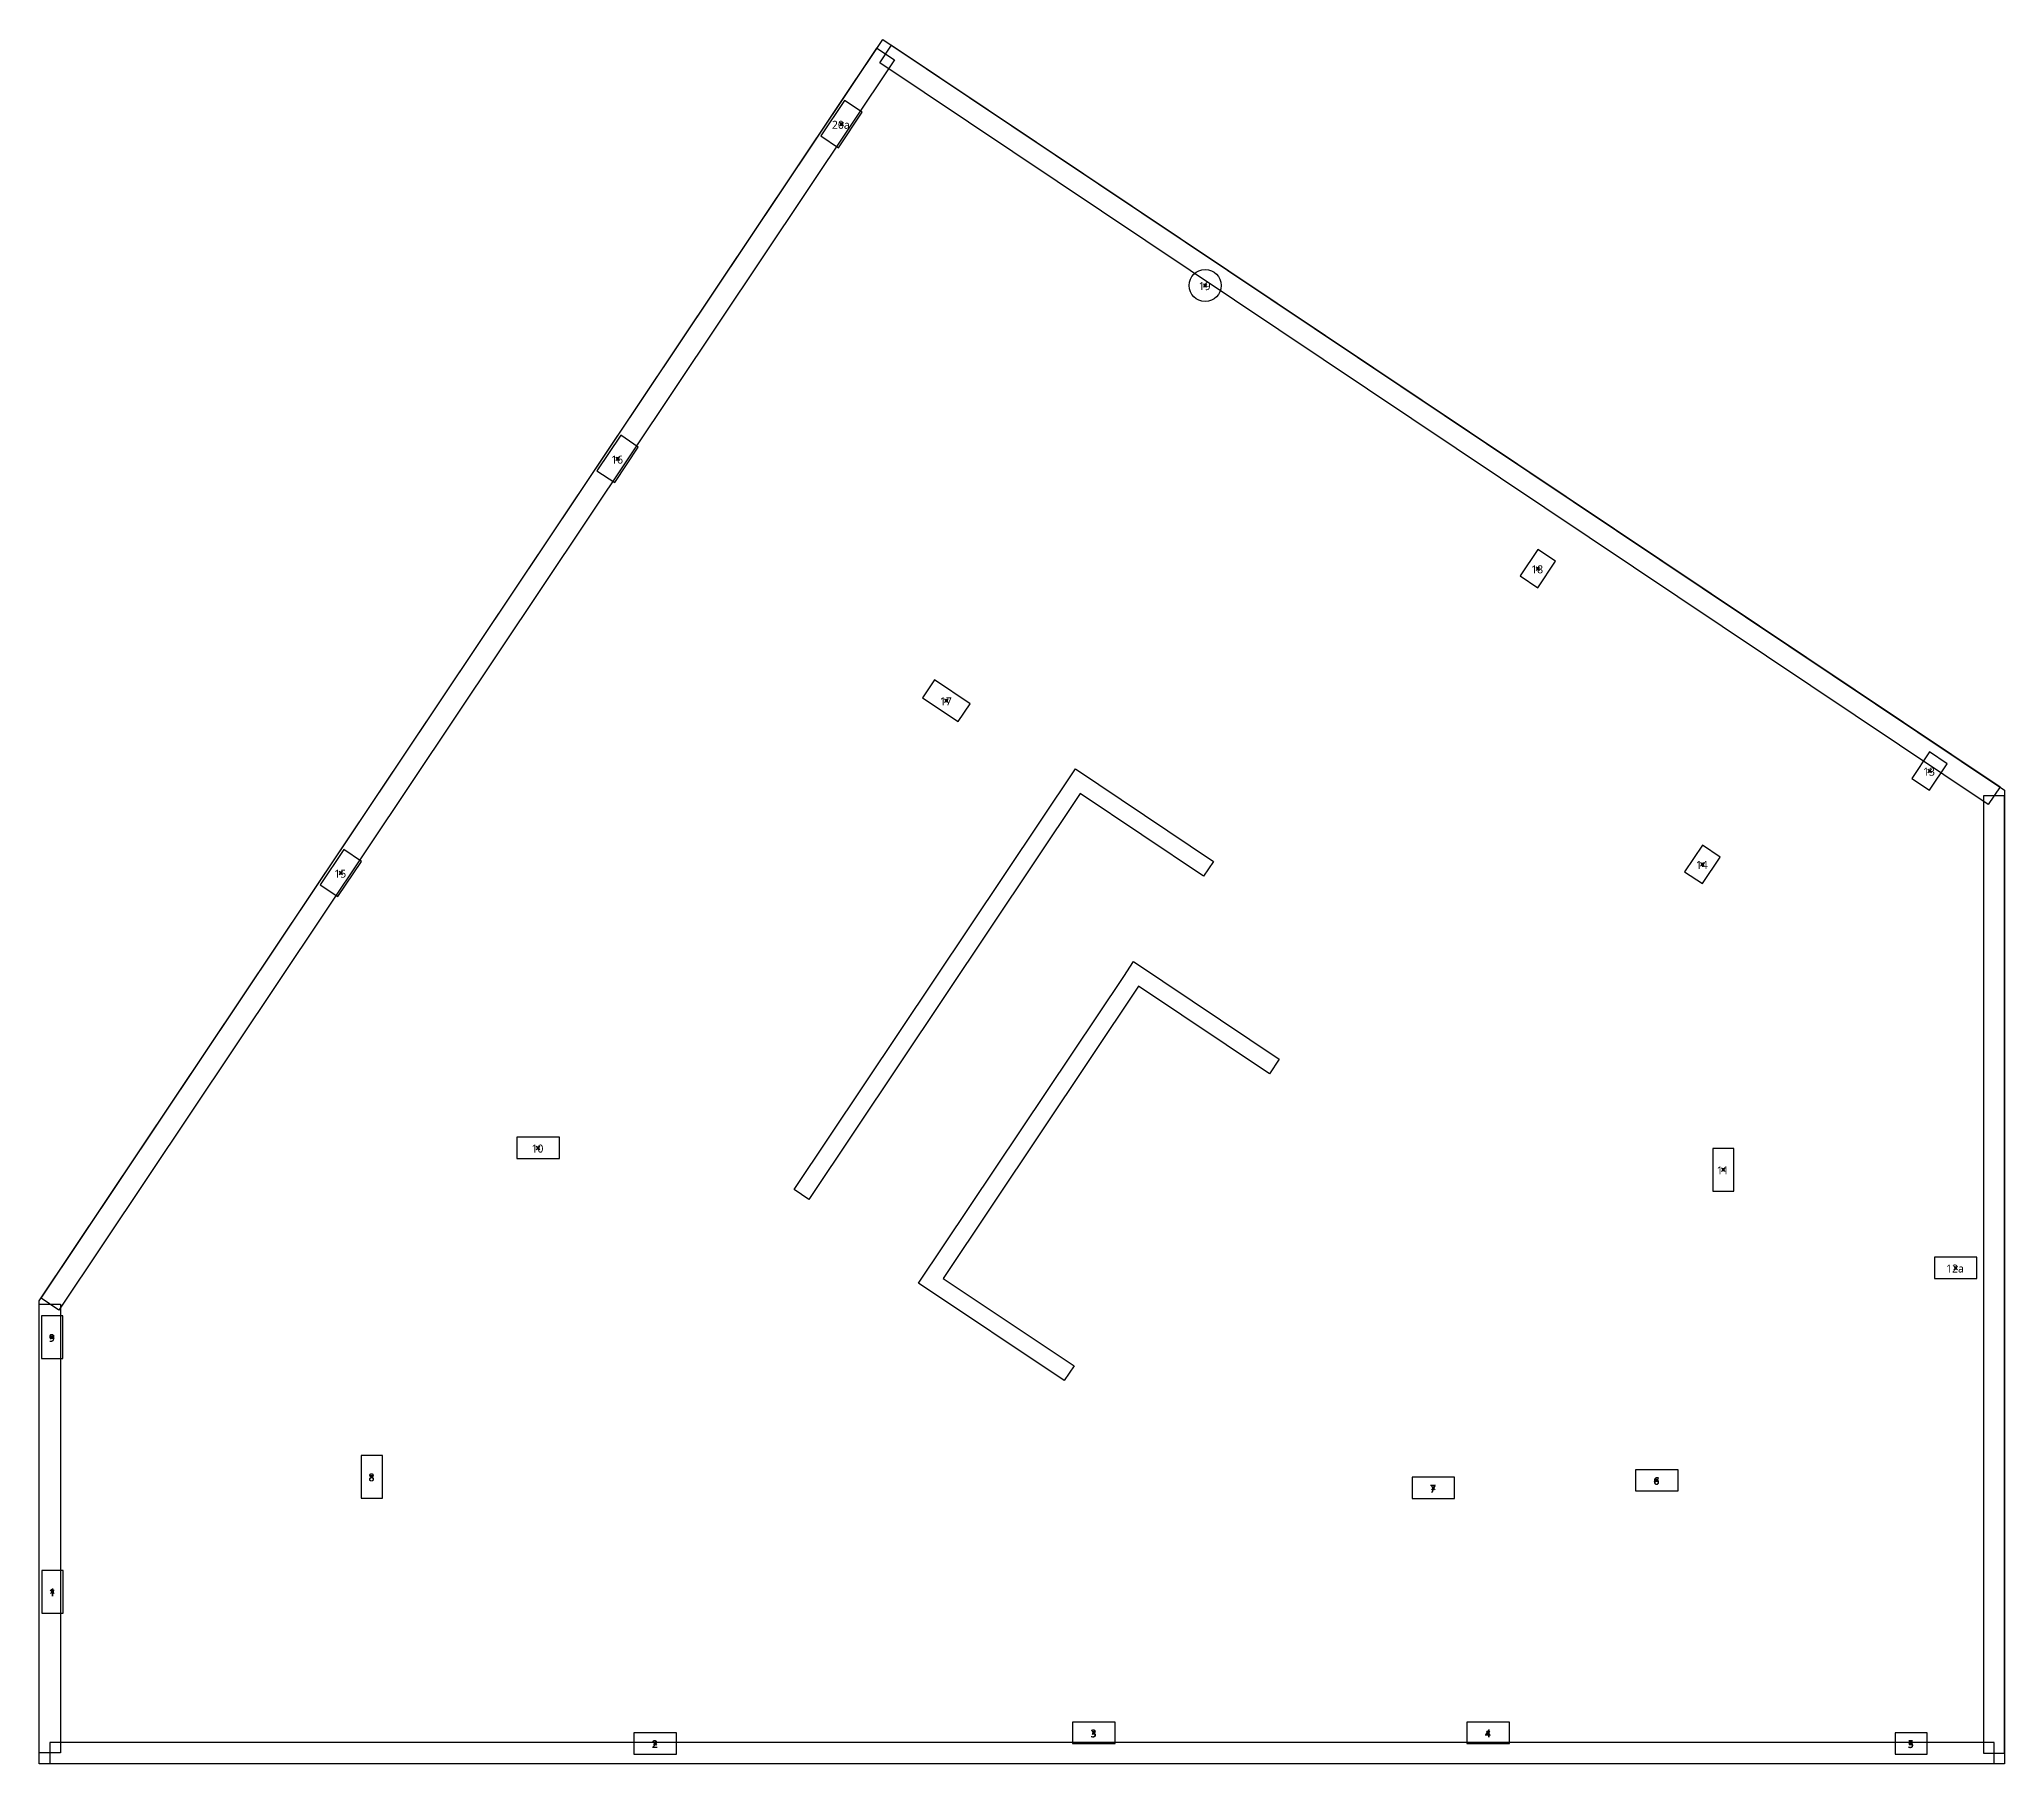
# Model space of a CAD drawing. Header units: feet. Extents: x 12833 to 16284, y 7481 to 23375.
# Drawn here: x 15171 to 16279, y 7481 to 8453 of the extents above; entities that cross this region are included whole.
import ezdxf

# ---------------------------------------------------------------- set-up
doc = ezdxf.new("R2010")
doc.units = ezdxf.units.FT
doc.header["$MEASUREMENT"] = 0
doc.header["$PDMODE"] = 99
for name, color, linetype in [('BOUNDARY', 4, 'Continuous'), ('COLS', 92, 'Continuous'), ('POINT', 2, 'Continuous'), ('WALL', 160, 'Continuous')]:
    doc.layers.add(name, color=color, linetype=linetype)
doc.layers.add('COLUMN NUMBER', color=7, linetype='Continuous', lineweight=9)
doc.styles.add('Segoe UI_B', font='segoeuib.ttf', dxfattribs={"height": 0.375})

msp = doc.modelspace()

# ---------------------------------------------------------------- linework, layer by layer
at = {"layer": 'BOUNDARY'}
msp.add_lwpolyline([(15171.4, 7741.7), (15646.9, 8452.6), (16279.4, 8029.5), (16279.4, 7480.9), (15171.4, 7480.9), (15171.4, 7741.7)], close=True, dxfattribs=at)
at = {"layer": 'COLS'}
for points in [[(15635.4, 8411.5), (15625.4, 8418.1), (15612, 8398.2), (15622, 8391.5)], [(15509.1, 8222.8), (15499.2, 8229.5), (15485.8, 8209.5), (15495.8, 8202.8)], [(16016.2, 8143.5), (16026.2, 8158.5), (16016.2, 8165.2), (16006.2, 8150.2)], [(15689.4, 8068.2), (15696.1, 8078.2), (15676.1, 8091.6), (15669.4, 8081.6)], [(16237.1, 8051.1), (16227.1, 8036.1), (16237, 8029.5), (16247, 8044.4)], [(15353.1, 7989.4), (15343.1, 7996.1), (15329.7, 7976.2), (15339.7, 7969.5)], [(16109, 7976.9), (16119, 7991.8), (16109.1, 7998.5), (16099, 7983.5)], [(15464.6, 7821.9), (15464.6, 7833.9), (15440.6, 7833.9), (15440.6, 7821.9)], [(16114.8, 7803.6), (16126.8, 7803.6), (16126.8, 7827.6), (16114.8, 7827.6)], [(16239.8, 7766.3), (16239.8, 7754.3), (16263.8, 7754.3), (16263.8, 7766.3)], [(15184.7, 7733.2), (15172.7, 7733.2), (15172.7, 7709.2), (15184.7, 7709.2)], [(15352.9, 7630.6), (15364.9, 7630.6), (15364.9, 7654.6), (15352.9, 7654.6)], [(16071.3, 7646.6), (16071.3, 7634.6), (16095.3, 7634.6), (16095.3, 7646.6)], [(15945.3, 7642.3), (15945.3, 7630.3), (15969.3, 7630.3), (15969.3, 7642.3)], [(15184.8, 7589.8), (15172.8, 7589.8), (15172.8, 7565.8), (15184.8, 7565.8)], [(15753.9, 7504.3), (15753.9, 7492.3), (15777.9, 7492.3), (15777.9, 7504.3)], [(15976.2, 7504.3), (15976.2, 7492.3), (16000.2, 7492.3), (16000.2, 7504.3)], [(15530.6, 7486.3), (15530.6, 7498.3), (15506.6, 7498.3), (15506.6, 7486.3)], [(16217.7, 7486.3), (16235.7, 7486.3), (16235.7, 7498.3), (16217.7, 7498.3)]]:
    msp.add_lwpolyline(points, close=True, dxfattribs=at)
msp.add_circle((15828.7, 8313.9), 9, dxfattribs=at)
at = {"layer": 'POINT'}
for p in [(15623.7, 8404.8), (15828.7, 8313.9), (15497.5, 8216.2), (16016.2, 8154.3), (15682.8, 8079.9), (16237.1, 8040.3), (15341.4, 7982.8), (16109, 7987.7), (15452.6, 7827.9), (16120.8, 7815.6), (16251.8, 7760.3), (15178.7, 7721.2), (15358.9, 7642.6), (15957.3, 7636.3), (16083.3, 7640.6), (15178.8, 7577.8), (15518.6, 7492.3), (15765.9, 7498.3), (15988.2, 7498.3), (16226.7, 7492.3)]:
    msp.add_point(p, dxfattribs=at)
at = {"layer": 'WALL'}
msp.add_line((15183.4, 7493), (15506.6, 7492.9), dxfattribs=at)
for points in [[(15643.6, 8447.6), (15653.6, 8441), (15182.4, 7736.5), (15172.4, 7743.2)], [(16276.8, 8031.3), (16270.1, 8021.4), (15645.2, 8439.3), (15651.9, 8449.3)], [(15605.2, 7798.8), (15596.9, 7804.4), (15755.5, 8041.5), (15833.4, 7989.4), (15827.8, 7981.1), (15758.2, 8027.6)], [(16267.4, 7486.9), (16279.4, 7486.9), (16279.4, 8026.3), (16267.4, 8026.3)], [(15754.8, 7705.1), (15749.2, 7696.8), (15667.1, 7751.7), (15782.8, 7924.6), (15788.3, 7932.9), (15870.4, 7878), (15864.9, 7869.6), (15791.1, 7919), (15681, 7754.4)], [(15183.4, 7487), (15171.4, 7487), (15171.4, 7739.9), (15183.4, 7739.9)], [(15177.4, 7481), (16273.4, 7481), (16273.4, 7492.9), (15177.4, 7492.9)]]:
    msp.add_lwpolyline(points, close=True, dxfattribs=at)

# ---------------------------------------------------------------- texts
at = {"layer": 'COLUMN NUMBER', "char_height": 4.5, "attachment_point": 1, "style": 'Segoe UI_B'}
for s, insert, width in [('20a', (15618.3, 8406.7), 12.877), ('19', (15825, 8315.8), 8.787), ('16', (15493.8, 8218), 8.787), ('18', (16012.5, 8156.2), 8.787), ('17', (15679.1, 8081.8), 8.787), ('13', (16233.4, 8042.2), 8.787), ('14', (16105.3, 7989.6), 8.787), ('15', (15337.7, 7984.7), 8.787), ('10', (15448.9, 7829.8), 8.787), ('11', (16117.1, 7817.5), 8.787), ('12a', (16246.4, 7762.2), 12.877), ('\\fSegoe UI|b1|i0|c0|p34|;9', (15176.8, 7723.1), 4.393), ('\\fSegoe UI|b1|i0|c0|p34|;8', (15357, 7644.5), 4.393), ('\\fSegoe UI|b1|i0|c0|p34|;7', (15955.4, 7638.2), 4.393), ('\\fSegoe UI|b1|i0|c0|p34|;6', (16081.4, 7642.5), 4.393), ('\\fSegoe UI|b1|i0|c0|p34|;1', (15176.9, 7579.7), 4.393), ('\\fSegoe UI|b1|i0|c0|p34|;2', (15516.7, 7494.2), 4.393), ('\\fSegoe UI|b1|i0|c0|p34|;3', (15764, 7500.2), 4.393), ('\\fSegoe UI|b1|i0|c0|p34|;4', (15986.3, 7500.2), 4.393), ('\\fSegoe UI|b1|i0|c0|p34|;5', (16224.8, 7494.2), 4.393)]:
    msp.add_mtext(s, dxfattribs=dict(at, insert=insert, width=width))

doc.saveas('drawing.dxf')
